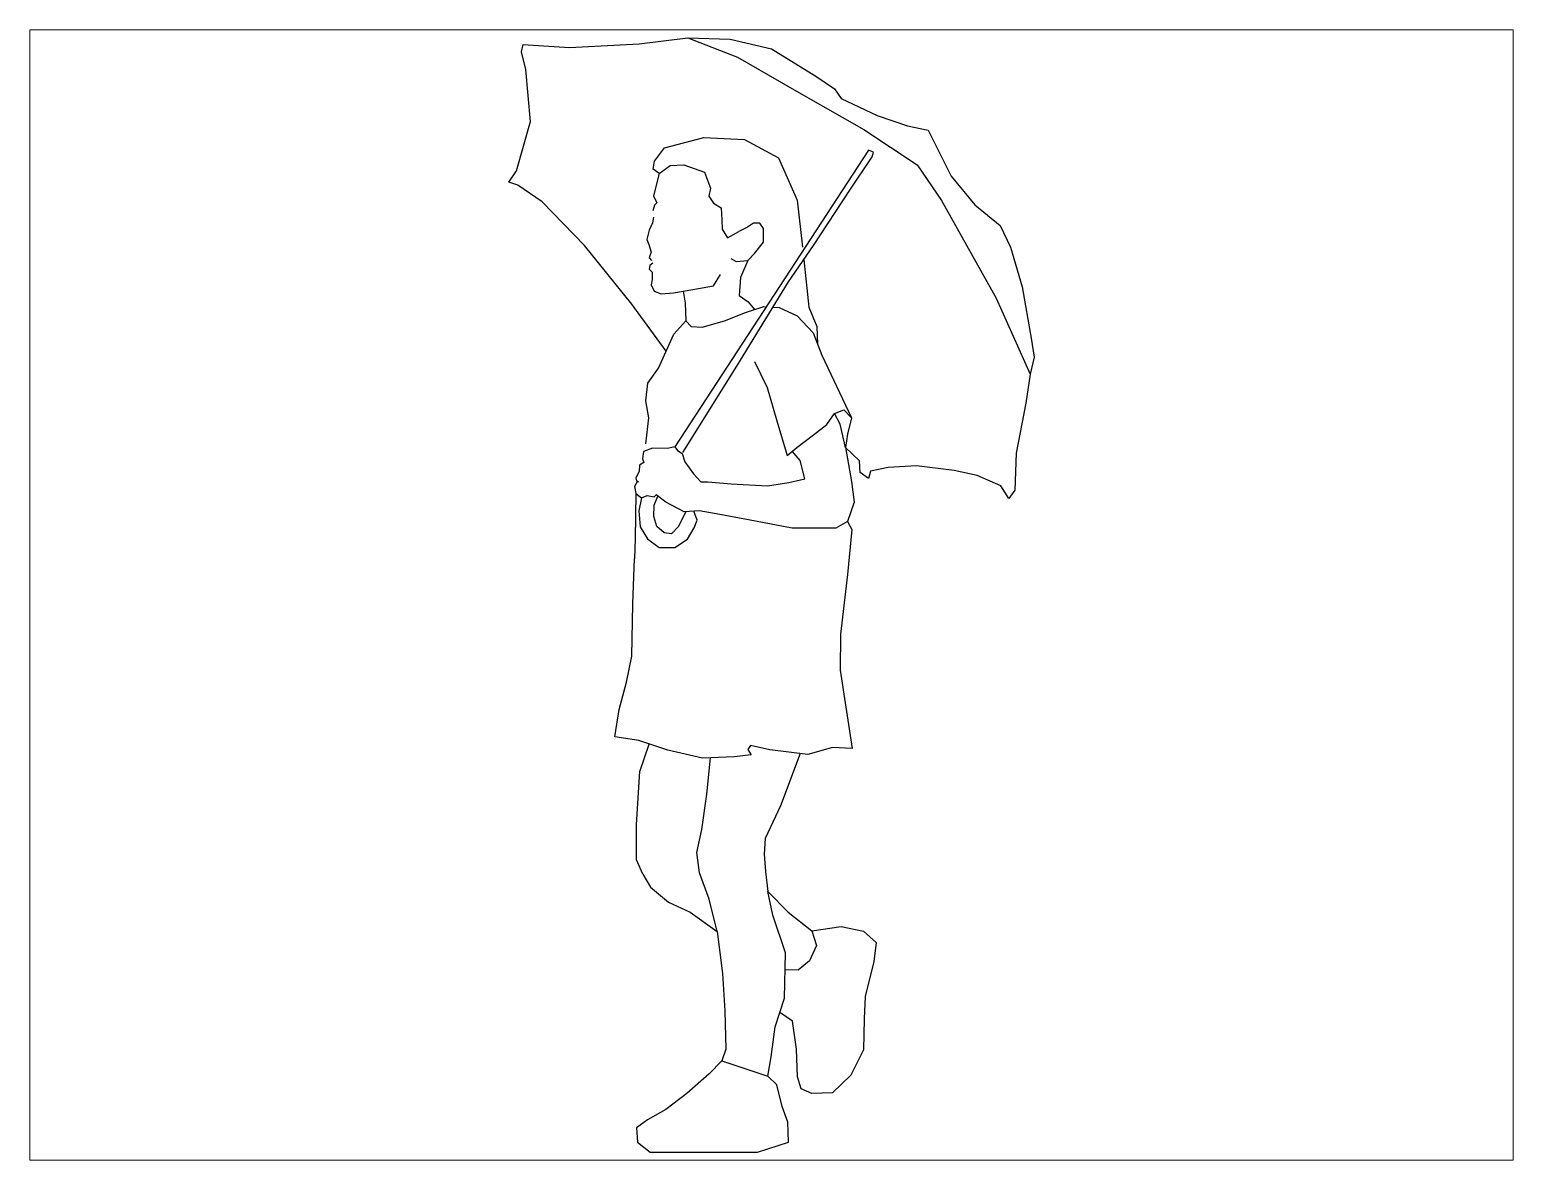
# Paper-space layout 'Layout1' of a CAD drawing. Header units: millimetres. Extents: x 1.05 to 9.45, y 0.8 to 7.2.
# The model-space entities are those that its viewports show. They can reach past a viewport. Long polylines and large blocks are cut down to what shows.
import ezdxf

# ---------------------------------------------------------------- set-up
doc = ezdxf.new("R2010")
doc.units = ezdxf.units.MM
doc.header["$MEASUREMENT"] = 0

# ---------------------------------------------------------------- blocks, each defined once
blk = doc.blocks.new('SYMBOL_Human_6_2D')
for p, q in [((-58.4, 1491.4), (-0.2, 1506.6)), ((-0.2, 1506.6), (60.3, 1503.7)), ((60.3, 1503.7), (110.8, 1476.1)), ((-73.1, 1471.4), (-58.4, 1491.4)), ((244.7, 1487.8), (-43.2, 1047.4)), ((216.9, 1428.4), (249.9, 1477.8)), ((251.8, 1484.8), (244.7, 1487.8)), ((249.9, 1477.8), (251.8, 1484.8)), ((-75.4, 1459.7), (-73.1, 1471.4)), ((-66.4, 1453.2), (-75.4, 1459.7)), ((110.8, 1476.1), (138.4, 1413.3)), ((-66.4, 1453.2), (-74.6, 1420.1)), ((-74.6, 1420.1), (-69.6, 1409.6)), ((138.4, 1413.3), (146.6, 1343.5)), ((163.1, 1346), (216.9, 1428.4)), ((-73.3, 1406), (-75.9, 1397.7)), ((-69.6, 1409.6), (-73.3, 1406)), ((-69.6, 1409.6), (-69.6, 1409.6)), ((-81.4, 1369), (-84.5, 1355.2)), ((-76.4, 1379.7), (-81.4, 1369)), ((-74.6, 1388), (-76.4, 1379.7)), ((-84.5, 1355.2), (-81.9, 1347.6)), ((-81.9, 1347.6), (-78.2, 1336.1)), ((125.8, 1292.2), (163.1, 1346)), ((-79.5, 1332.5), (-81.4, 1328)), ((-81.4, 1328), (-77.7, 1323.9)), ((-78.2, 1336.1), (-79.5, 1332.5)), ((148.5, 1325), (156, 1254.8)), ((-80.1, 1316.5), (-81.1, 1311.1)), ((-81.1, 1311.1), (-76.7, 1306.6)), ((-75.6, 1319.7), (-80.1, 1316.5)), ((48.9, 1167.1), (125.8, 1292.2)), ((156, 1254.8), (167.7, 1226.1)), ((167.7, 1226.1), (168.9, 1199.9)), ((175.4, 1183.2), (219.1, 1090.3)), ((-31.3, 1038.7), (48.9, 1167.1)), ((-89.5, 1040.2), (-91.3, 1029.6)), ((-76.4, 1045.5), (-89.5, 1040.2)), ((-54.1, 1044.7), (-76.4, 1045.5)), ((-43.2, 1047.4), (-54.1, 1044.7)), ((-95.3, 1020), (-96.1, 1010.4)), ((-88.9, 1024.2), (-95.3, 1020)), ((-91.3, 1029.6), (-88.9, 1024.2)), ((-96.1, 1010.4), (-101.2, 1001.4)), ((-101.2, 1001.4), (-100.1, 996.9)), ((-100.1, 996.9), (-96.9, 995.3)), ((94.4, 989.4), (126.1, 994.4)), ((126.1, 994.4), (150.1, 999.8)), ((-92.4, 971.3), (-96.7, 952.4)), ((-73.5, 960.7), (-68.3, 974.2)), ((-96.7, 952.4), (-94.3, 928.5)), ((-74, 943.9), (-73.5, 960.7)), ((-26.6, 951), (-37.6, 928.8)), ((-9.7, 938.6), (-14.9, 951.6)), ((-94.3, 928.5), (-83.4, 910.7)), ((-69.8, 928.8), (-74, 943.9)), ((-58.9, 919.5), (-69.8, 928.8)), ((-37.6, 928.8), (-48, 918.1)), ((-24.3, 909.9), (-14.4, 927.2)), ((-14.4, 927.2), (-9.7, 938.6)), ((-83.4, 910.7), (-66.1, 897.9)), ((-48, 918.1), (-58.9, 919.5)), ((-43.2, 897.7), (-24.3, 909.9)), ((-66.1, 897.9), (-43.2, 897.7)), ((-94.8, 565), (-81.3, 606)), ((-100.2, 486.7), (-94.8, 565)), ((-100.2, 434.1), (-100.2, 486.7)), ((-90.7, 412.5), (-100.2, 434.1))]:
    blk.add_line(p, q)
for points in [[(-56, 1189.1), (-107.1, 1259.3), (-177.3, 1346), (-240, 1410.8), (-276.2, 1436), (-289.4, 1440.4), (-278.4, 1456.9), (-257.5, 1530.4), (-264.1, 1607.3), (-270.7, 1633.6), (-268.5, 1644.6), (-199.3, 1640.2), (-96.1, 1645.7), (-23.6, 1654.5), (50, 1625.9), (141.1, 1573.3), (237.8, 1518.4), (316.9, 1465.7), (353.1, 1413), (434.4, 1268.1), (484.9, 1155), (478.3, 1112.2), (464, 1037.6), (461.8, 982.7), (453.1, 970.6), (441, 989.3), (405.8, 1004.6), (371.8, 1012.3), (315.8, 1018.9), (274, 1016.7), (247.7, 1011.2), (244.4, 1000.3), (232.3, 1009), (231.2, 1026.6), (210.3, 1046.4)], [(-23.6, 1654.5), (39, 1652.3), (100.5, 1638), (166.4, 1597.4), (193.9, 1578.7), (203.8, 1564.5), (257.6, 1539.2), (302.6, 1523.9), (333.3, 1517.3), (348.7, 1486.5), (367.4, 1449.2), (402.5, 1406.4), (439.9, 1375.7), (455.3, 1343.8), (472.8, 1284.6), (486, 1208.8), (490.4, 1180.3), (484.9, 1155)], [(-66.4, 1453.2), (-50.1, 1465), (-29.6, 1466.1), (0.9, 1455), (9.8, 1431.5), (7.4, 1419.2), (14.5, 1409.2), (25.6, 1402.2), (26.8, 1384.5), (27.4, 1370.5), (35, 1357.5), (52, 1366.9)], [(40.3, 1327), (47.9, 1322.3), (65.6, 1323.8), (75.5, 1334.1), (88.5, 1351.1), (88.5, 1371.6), (83.2, 1379.3), (73.8, 1379.3), (65, 1373.4), (52, 1366.9)], [(65.6, 1323.8), (54.4, 1298.8), (52.6, 1271.8), (66.1, 1262.4), (75.5, 1251)], [(-76.7, 1306.6), (-76.6, 1295.9), (-78.3, 1287.7), (-73.6, 1278.3), (-63.1, 1274.2), (-44.9, 1275.9), (-16.1, 1280.6), (14.5, 1286.5), (25, 1303)], [(-30.5, 1278.3), (-27.8, 1260.7), (-26.7, 1234.3), (-19, 1226.1), (-2.6, 1224.9), (30.9, 1234.3), (62, 1246.6), (89, 1255.4), (92.9, 1255.2)], [(-86.2, 1051.8), (-81.8, 1090.3), (-86.2, 1115.5), (-82.9, 1141.9), (-67.5, 1163.8), (-44.5, 1214.3), (-26.7, 1234.3)], [(102.7, 1254.7), (111.9, 1254.2), (138.4, 1241.9), (162.5, 1216.7), (175.4, 1183.2)], [(75.3, 1173.7), (93.9, 1135.3), (108.2, 1085.9), (123.6, 1034.3), (137.9, 1046.4), (163.1, 1065), (182.9, 1080.4), (193.9, 1096.9), (208.1, 1102.3), (219.1, 1090.3), (213.6, 1066.1), (210.3, 1046.4), (219.1, 995.9), (223.5, 965.1), (213.6, 936.6), (196.1, 926.7), (131.3, 926.7), (66.5, 938.8), (18.1, 947.6), (-7.1, 952), (-29.1, 950.9), (-56.5, 965.1), (-56.5, 965.1), (-70.8, 976.1)], [(210.3, 1046.4), (202.5, 1081.1), (193.9, 1096.9)], [(-43.2, 1047.4), (-39.2, 1041.8), (-32.1, 1037.4), (-28, 1025), (-15.5, 1007), (-4.6, 995.5), (5.8, 995.3), (40.6, 992.3), (94.4, 989.4)], [(150.1, 999.8), (143, 1027.1), (131.4, 1040.9)], [(-98.5, 996.1), (-102.8, 988.1), (-100.9, 978), (-92.4, 971.3), (-83.9, 975.1), (-73.8, 973.2), (-70.8, 976.1)], [(-100.9, 978), (-102, 910.9), (-103.1, 880.9)], [(213.6, 936.6), (219.9, 924.7), (213.4, 857.6), (203, 769.2), (202.5, 715.8), (220.5, 599.1), (191, 600.7), (154.4, 590.4), (98.2, 597.4), (69.3, 604), (65.5, 598), (70.4, 589.8), (45.8, 587.1), (-2.2, 584.9), (-53.5, 596.9), (-96.6, 611.1), (-132, 616.5), (-125.5, 657.4), (-114.6, 697.8), (-106.9, 736.5), (-105.3, 814), (-103.1, 880.9)], [(-90.7, 412.5), (-79.3, 393.6), (-52.3, 371.3), (-20.5, 356.5), (20, 327.5), (7.8, 375.4), (-6.3, 414.5), (-10.4, 444.9), (-3, 479.3), (4.5, 531.3), (9.8, 585.4)], [(143.3, 591.8), (113.8, 514.4), (90.9, 465.8), (89.5, 442.2), (91.6, 416.6), (94.9, 386.9), (125.3, 356.5), (160.4, 328.8)], [(20, 327.5), (27.8, 265.4), (31.3, 209.8), (32.5, 153.1), (26.6, 135.4), (95.2, 112.9), (99.9, 141.3), (105.8, 186.2), (120, 228.7), (121.2, 296.1), (102.3, 351.7), (94.9, 386.9)], [(160.4, 328.8), (204, 335.1), (237.1, 328), (256, 311.5), (252.5, 283.1), (239.4, 231.1), (238.3, 198), (237.1, 151.9), (218.2, 114.1), (191, 88.1), (160.2, 86.9), (144.8, 94), (138.9, 111.7), (137.8, 153.1), (131.8, 194.5), (112.9, 207.5)], [(160.4, 328.8), (167.3, 306.7), (156.7, 284.3), (140.1, 270.1), (120.8, 270.5)], [(26.6, 135.4), (7.7, 116.5), (-25.4, 86.9), (-56.2, 63.3), (-83.4, 47.9), (-99.9, 36.1), (-98.7, 14.8), (-79.8, 0), (79.8, 0), (125.9, 14.8), (124.7, 44.4), (116.5, 68), (108.2, 99.9), (95.2, 112.9)]]:
    blk.add_lwpolyline(points)

msp = doc.modelspace()

# ---------------------------------------------------------------- block references
msp.add_blockref('SYMBOL_Human_6_2D', (0, 0))

psp = doc.layouts.get("Layout1")

# ---------------------------------------------------------------- viewports
at = {"layer": '0'}
psp.add_viewport(center=(5.25, 4), size=(8.4, 6.4), view_center_point=(100.5129, 827.2426), view_height=1678.756458, dxfattribs=at)

doc.saveas('drawing.dxf')
